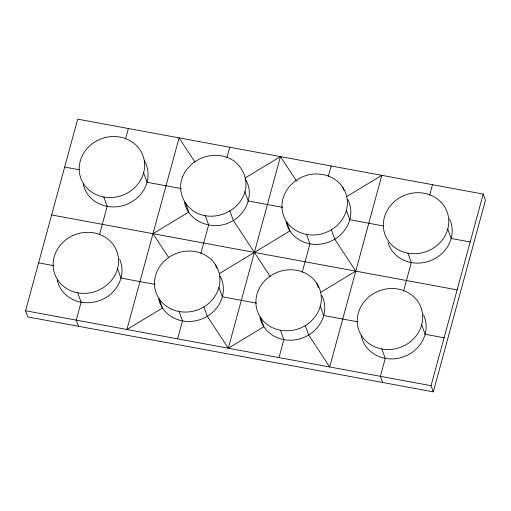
<?xml version="1.0" encoding="UTF-8"?>
<svg xmlns="http://www.w3.org/2000/svg" width="511" height="511" viewBox="0 0 511 511"><rect width="100%" height="100%" fill="white"/><g stroke="black" fill="none" stroke-linecap="round" stroke-linejoin="round"><path stroke-width="0.77" d="M25.55 310.765L77.691 119.152L483.208 194.071L485.45 200.235L433.309 391.848L27.792 316.929L25.55 310.765L431.067 385.69L433.309 391.848M99.46 234.792L107.195 206.374L103.771 196.978A33.055 30.168 -20 0 1 88.55 146.976A33.055 30.168 -20 0 1 143.45 157.12A33.055 30.168 -20 0 1 103.771 196.978M125.534 138.986L128.382 128.517M177.617 338.863L182.504 320.914L179.086 311.518A33.055 30.168 -20 0 1 163.859 261.511A33.055 30.168 -20 0 1 218.759 271.654A33.055 30.168 -20 0 1 179.086 311.518M200.842 253.526L208.635 224.872L205.218 215.476M226.871 157.848L229.758 147.245M203.883 306.887L207.306 316.283L228.308 348.227L280.45 156.609L296.642 181.239M279 357.591L283.88 339.643L280.462 330.247A33.055 30.168 -20 0 1 265.241 280.245A33.055 30.168 -20 0 1 320.142 290.389A33.055 30.168 -20 0 1 280.462 330.247M302.218 272.254L309.953 243.836L306.53 234.44A33.055 30.168 -20 0 1 291.308 184.433A33.055 30.168 -20 0 1 346.209 194.576A33.055 30.168 -20 0 1 306.53 234.44M328.292 176.448L331.141 165.979M403.601 290.983L411.329 262.565L407.912 253.169A33.055 30.168 -20 0 1 392.691 203.167A33.055 30.168 -20 0 1 447.591 213.311A33.055 30.168 -20 0 1 407.912 253.169M429.668 195.176L432.517 184.707M431.067 385.69L483.208 194.071M245.357 177.834L280.45 156.609M219.5 273.513L289.929 230.921L286.505 221.525M346.95 196.435L381.826 175.343L329.691 366.955L308.682 335.012L305.265 325.616M228.308 348.227L263.855 326.727L260.438 317.331M320.882 292.241L355.758 271.149L334.756 239.205L331.332 229.809M64.654 167.052L79.09 169.722M181.424 188.629L147.04 182.274L143.623 172.878M282.609 207.319L248.174 200.964L244.756 191.568M383.224 225.913L349.799 219.736L346.381 210.34M470.171 241.978L451.181 238.465L447.757 229.069M51.617 214.959L457.141 289.878M38.587 262.865L53.776 265.669M155.159 284.403L120.973 278.086L117.549 268.69M256.535 303.132L222.349 296.814L218.932 287.418M357.157 321.719L323.731 315.543L320.308 306.146M444.104 337.784L425.107 334.277L421.69 324.881M245.082 178.793C255.053 193.707 246.257 214.665 230.787 221.895C213.598 231.093 188.546 222.56 184.535 202.433M195.03 162.153L179.067 137.881L126.932 329.499L162.479 307.999L159.055 298.603M270.134 276.381L233.246 220.279L229.822 210.883M168.751 257.646L153 233.687L188.763 212.059L185.346 202.663M342.862 187.441L343.909 190.335M381.845 348.975A33.055 30.168 -20 0 0 421.518 309.117A33.055 30.168 -20 0 0 366.617 298.973A33.055 30.168 -20 0 0 381.845 348.975L385.262 358.371L380.376 376.32L382.618 382.483M316.788 283.254L318.366 287.591M215.412 264.519L216.728 268.134M77.704 292.79A33.055 30.168 -20 0 0 117.383 252.926A33.055 30.168 -20 0 0 62.483 242.782A33.055 30.168 -20 0 0 77.704 292.79L81.121 302.186L76.241 320.135L78.483 326.293M347.863 199.577A33.055 30.168 -20 0 1 328.132 242.335A33.055 30.168 -20 0 1 285.988 221.499M144.351 160.722A33.055 30.168 -20 0 1 126.185 204.579A33.055 30.168 -20 0 1 83.229 184.037M321.796 295.384A33.055 30.168 -20 0 1 302.058 338.148A33.055 30.168 -20 0 1 259.914 317.305M220.049 275.953A33.055 30.168 -20 0 1 201.494 319.113A33.055 30.168 -20 0 1 158.71 299.35M119.708 259.364A33.055 30.168 -20 0 1 98.476 300.966A33.055 30.168 -20 0 1 57.155 279.849M449.591 219.021A33.055 30.168 -20 0 1 430.313 260.77A33.055 30.168 -20 0 1 387.958 242.514M423.523 314.827A33.055 30.168 -20 0 1 402.617 357.157A33.055 30.168 -20 0 1 361.143 335.254M182.465 177.24C176.289 192.762 186.311 211.075 202.35 215.067C218.964 219.532 237.902 210.443 244.143 194.269C250.32 178.748 240.298 160.435 224.259 156.443C207.645 151.971 188.706 161.067 182.465 177.24"/></g></svg>
